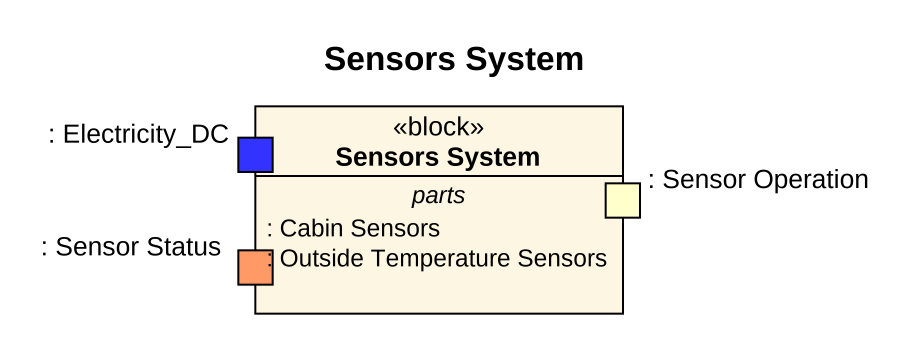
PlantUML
@startuml
title Sensors System
hide circle
hide empty members
class "Sensors System" as Sensors_System <<block>> {
  -- parts --
  : Cabin Sensors
  : Outside Temperature Sensors
  -- ports --
  : Electricity_DC
  : Sensor Status
  : Sensor Operation
}
@enduml
